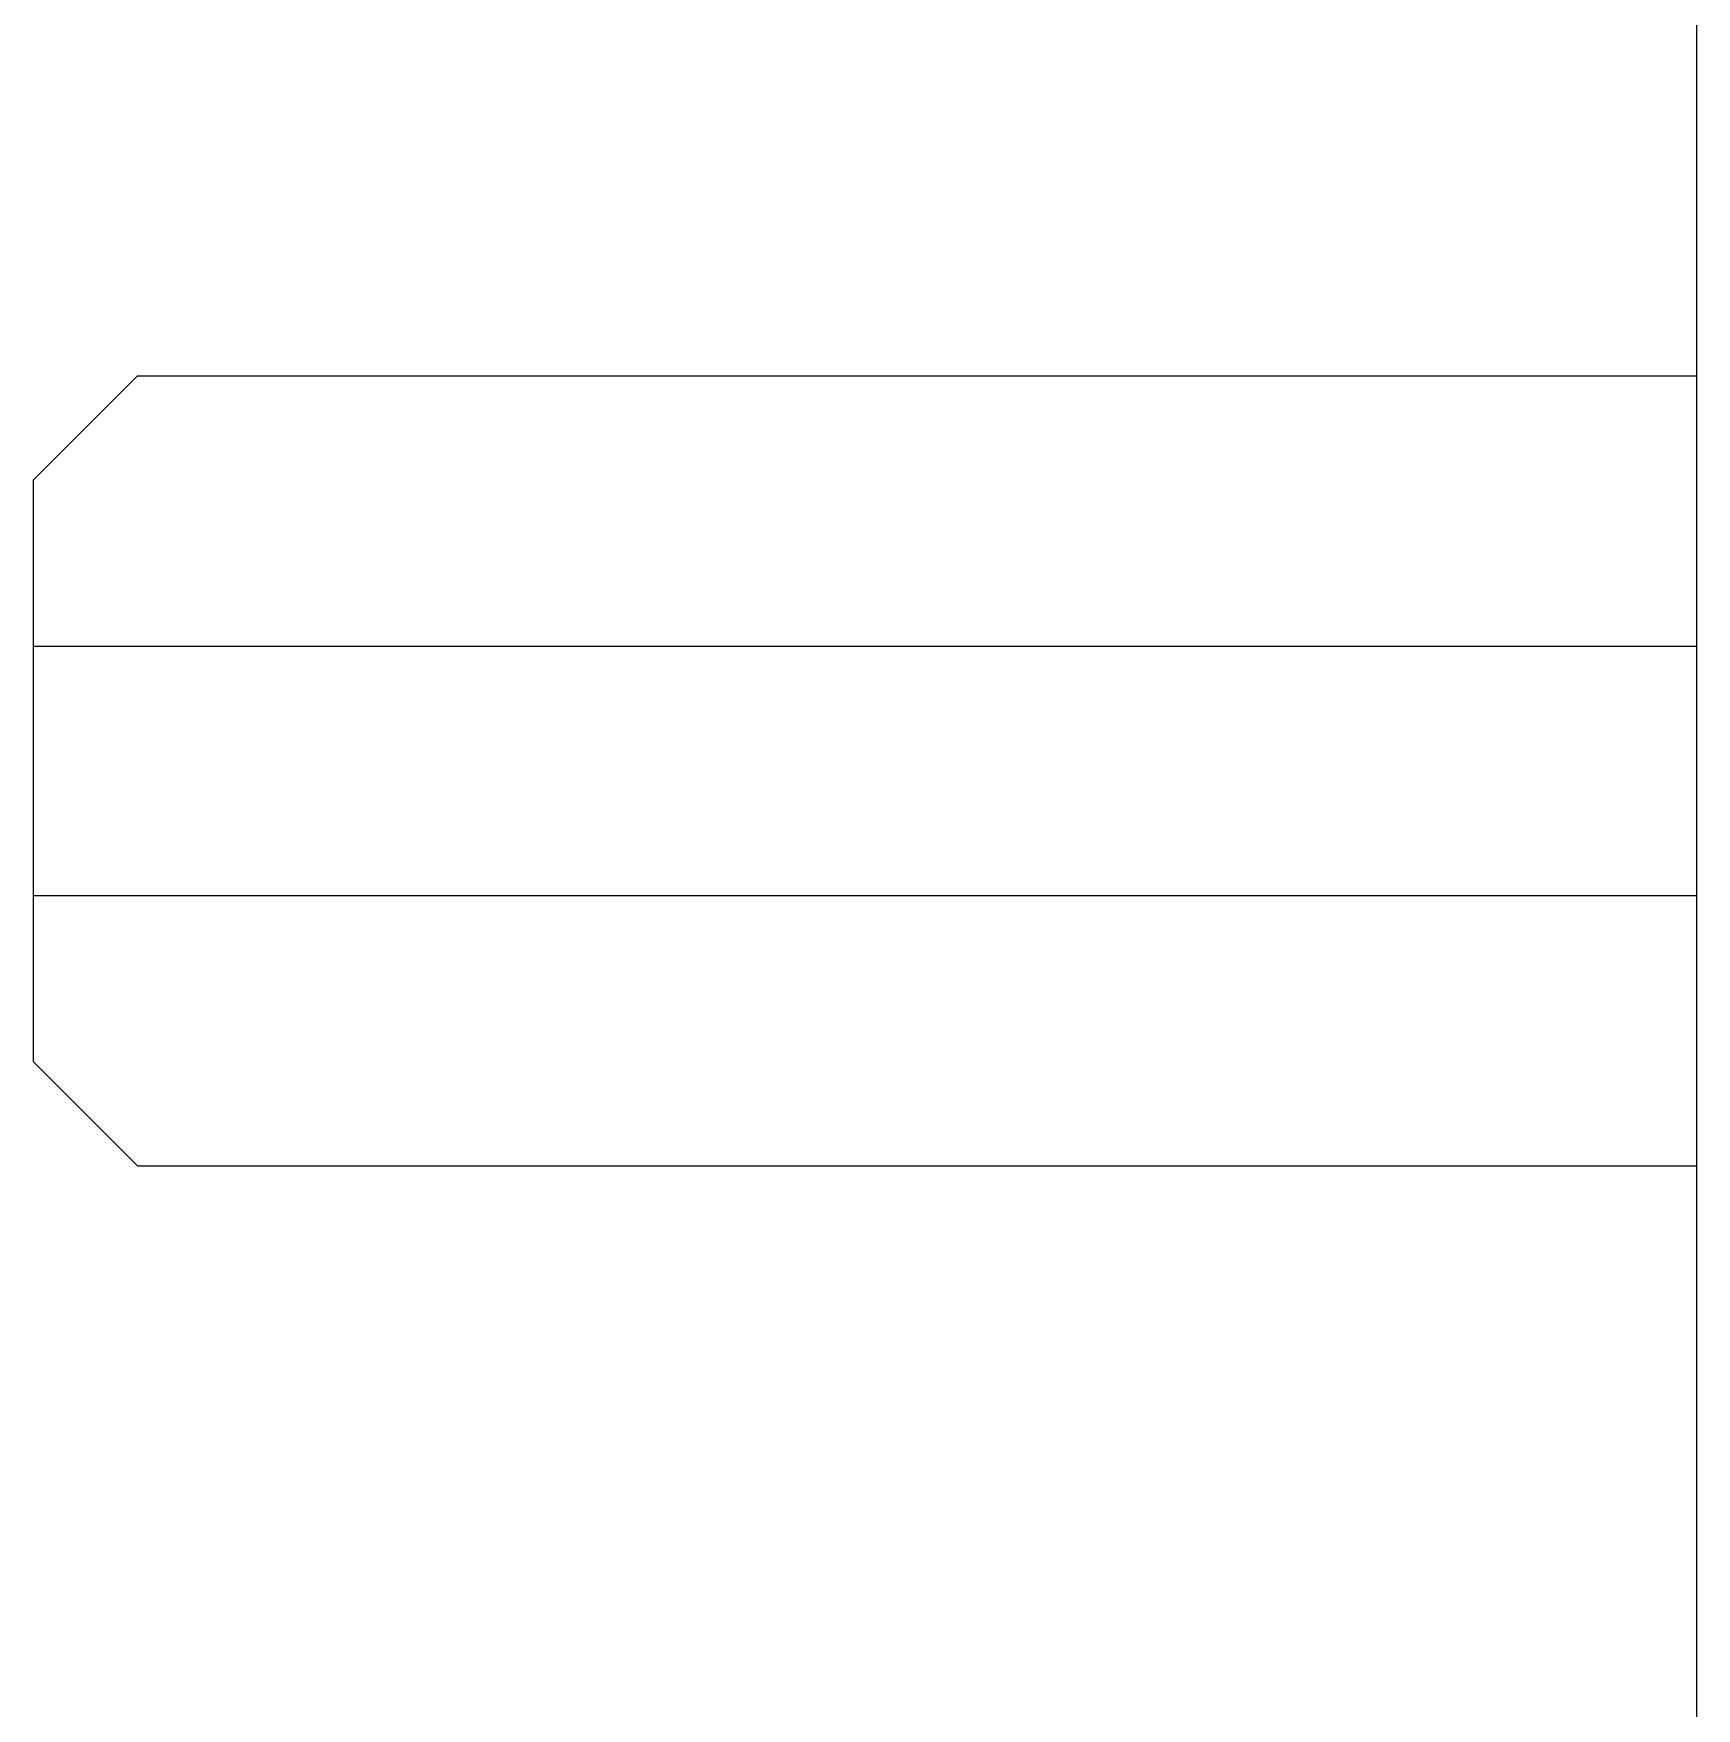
# Model space of a CAD drawing. Extents: x 0 to 420, y 0 to 297.
# Drawn here: x 102.08 to 110.08, y 210.68 to 218.74 of the extents above; entities that cross this region are included whole.
import ezdxf

# ---------------------------------------------------------------- set-up
doc = ezdxf.new("R2010")
doc.units = 0
doc.header["$LTSCALE"] = 23.1
doc.layers.add('10000_FRONT', color=7, linetype='CONTINUOUS')

msp = doc.modelspace()

# ---------------------------------------------------------------- linework, layer by layer
at = {"layer": '10000_FRONT', "color": 7, "linetype": 'CONTINUOUS'}
for p, q in [((110.0798, 233.1914), (110.0798, 143.1914)), ((102.5798, 217.0914), (102.0798, 216.5914)), ((102.5798, 217.0914), (110.0798, 217.0914)), ((102.0798, 213.7914), (102.0798, 216.5914)), ((102.0798, 215.7914), (110.0798, 215.7914)), ((102.0798, 214.5914), (110.0798, 214.5914)), ((102.0798, 213.7914), (102.5798, 213.2914)), ((102.5798, 213.2914), (110.0798, 213.2914))]:
    msp.add_line(p, q, dxfattribs=at)

doc.saveas('drawing.dxf')
